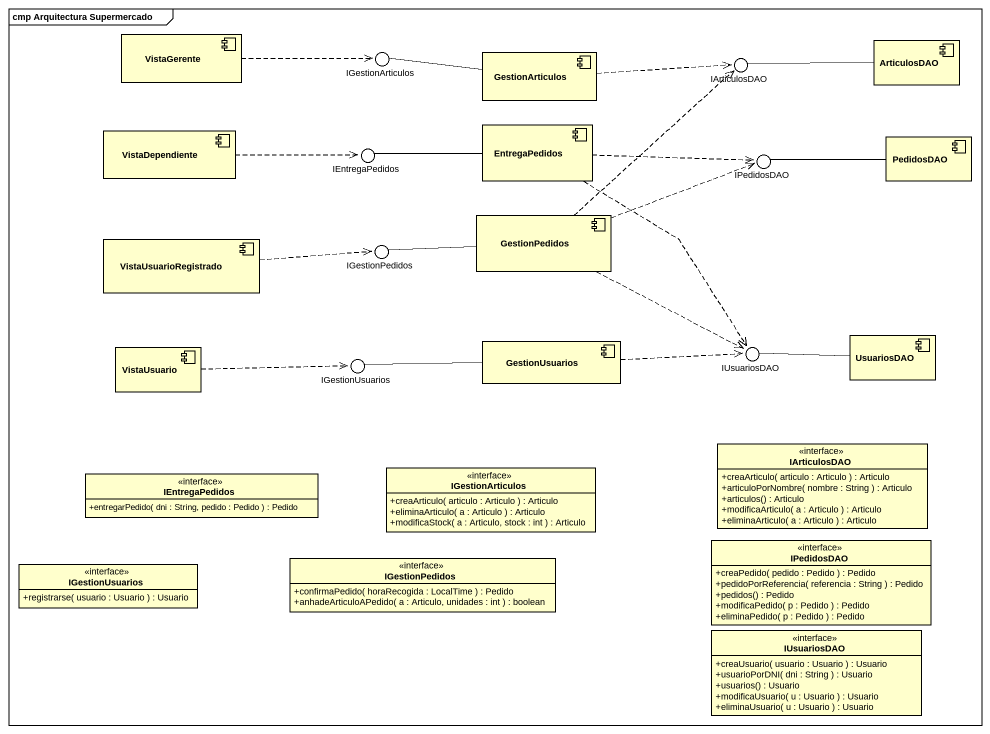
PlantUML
@startuml
mainframe cmp Arquitectura Supermercado
allowmixing
hide circle
hide empty members
skinparam classAttributeIconSize 0
component VistaGerente
() IGestionArticulos
component GestionArticulos
() IArticulosDAO
component ArticulosDAO
component VistaDependiente
component EntregaPedidos
component PedidosDAO
() IEntregaPedidos
() IPedidosDAO
component GestionPedidos
component VistaUsuarioRegistrado
() IGestionPedidos
component VistaUsuario
() IGestionUsuarios
component GestionUsuarios
() IUsuariosDAO
component UsuariosDAO
interface "IArticulosDAO" as IArticulosDAO_2 {
  +creaArticulo( articulo : Articulo ) : Articulo
  +articuloPorNombre( nombre : String ) : Articulo
  +articulos() : Articulo
  +modificaArticulo( a : Articulo ) : Articulo
  +eliminaArticulo( a : Articulo ) : Articulo
}
interface "IEntregaPedidos" as IEntregaPedidos_2 {
  +entregarPedido( dni : String, pedido : Pedido ) : Pedido
}
interface "IGestionArticulos" as IGestionArticulos_2 {
  +creaArticulo( articulo : Articulo ) : Articulo
  +eliminaArticulo( a : Articulo ) : Articulo
  +modificaStock( a : Articulo, stock : int ) : Articulo
}
interface "IGestionUsuarios" as IGestionUsuarios_2 {
  +registrarse( usuario : Usuario ) : Usuario
}
interface "IGestionPedidos" as IGestionPedidos_2 {
  +confirmaPedido( horaRecogida : LocalTime ) : Pedido
  +anhadeArticuloAPedido( a : Articulo, unidades : int ) : boolean
}
interface "IPedidosDAO" as IPedidosDAO_2 {
  +creaPedido( pedido : Pedido ) : Pedido
  +pedidoPorReferencia( referencia : String ) : Pedido
  +pedidos() : Pedido
  +modificaPedido( p : Pedido ) : Pedido
  +eliminaPedido( p : Pedido ) : Pedido
}
interface "IUsuariosDAO" as IUsuariosDAO_2 {
  +creaUsuario( usuario : Usuario ) : Usuario
  +usuarioPorDNI( dni : String ) : Usuario
  +usuarios() : Usuario
  +modificaUsuario( u : Usuario ) : Usuario
  +eliminaUsuario( u : Usuario ) : Usuario
}
VistaGerente .right.> IGestionArticulos
GestionArticulos -left- IGestionArticulos
GestionArticulos .right.> IArticulosDAO
ArticulosDAO -left- IArticulosDAO
VistaDependiente .right.> IEntregaPedidos
EntregaPedidos -left- IEntregaPedidos
EntregaPedidos .right.> IPedidosDAO
EntregaPedidos ..> IUsuariosDAO
PedidosDAO -left- IPedidosDAO
GestionPedidos .up.> IArticulosDAO
GestionPedidos .right.> IPedidosDAO
GestionPedidos -left- IGestionPedidos
GestionPedidos .right.> IUsuariosDAO
VistaUsuarioRegistrado .right.> IGestionPedidos
VistaUsuario .right.> IGestionUsuarios
GestionUsuarios -left- IGestionUsuarios
GestionUsuarios .right.> IUsuariosDAO
UsuariosDAO -left- IUsuariosDAO
@enduml
